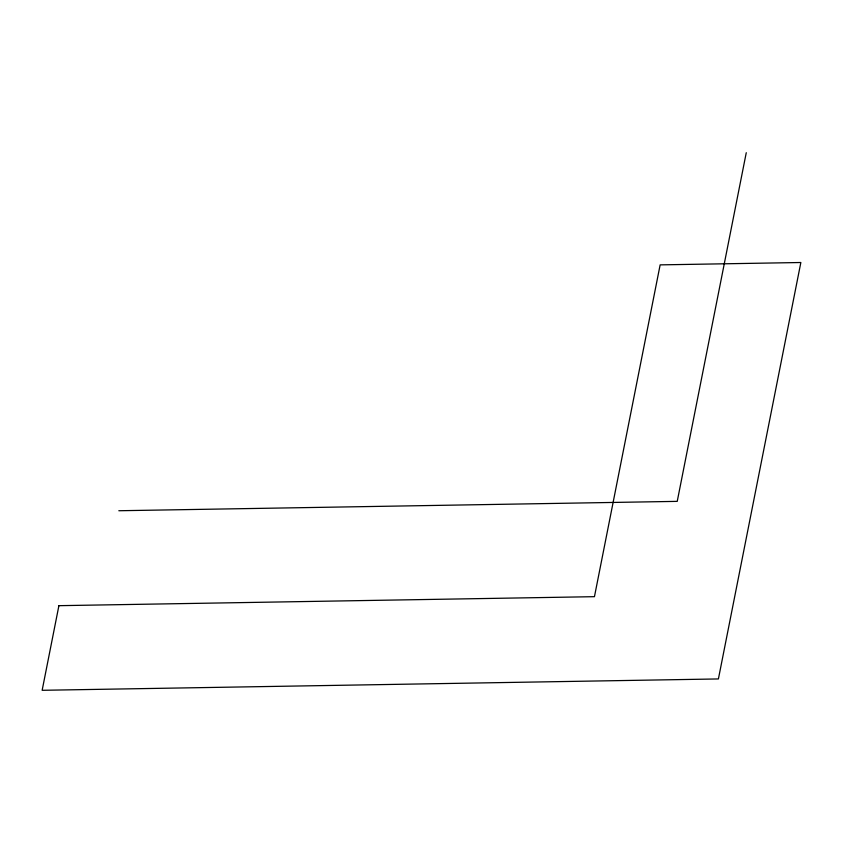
<?xml version="1.0" encoding="UTF-8"?>
<svg xmlns="http://www.w3.org/2000/svg" width="843" height="843" viewBox="0 0 843 843"><rect width="100%" height="100%" fill="white"/><g stroke="black" fill="none" stroke-linecap="round" stroke-linejoin="round"><path stroke-width="1.26" d="M746.266 152.699L677.235 501.364L118.821 510.742M58.905 605.674L42.15 690.301L718.405 678.942L800.85 262.51L660.143 264.871L594.452 596.675L58.905 605.674"/></g></svg>
